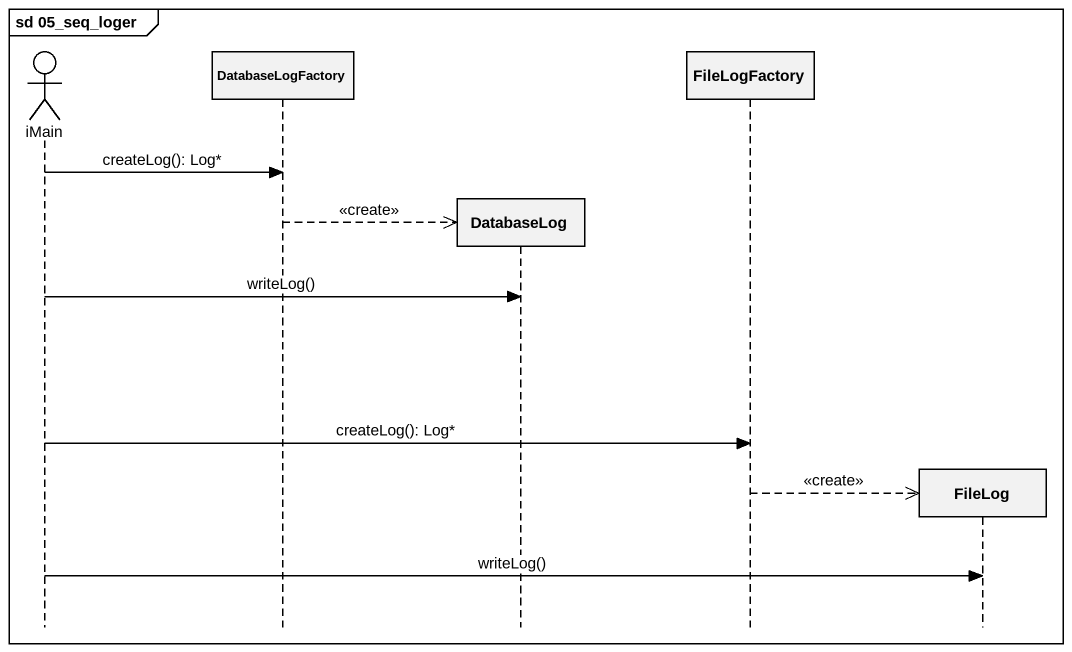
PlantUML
@startuml
mainframe sd 05_seq_loger
hide footbox
actor iMain
participant DatabaseLogFactory
participant DatabaseLog
participant FileLogFactory
participant FileLog

iMain -> DatabaseLogFactory : createLog(): Log*
DatabaseLogFactory -->> DatabaseLog ** : <<create>>
iMain -> DatabaseLog : writeLog()
iMain -> FileLogFactory : createLog(): Log*
FileLogFactory -->> FileLog ** : <<create>>
iMain -> FileLog : writeLog()
@enduml
